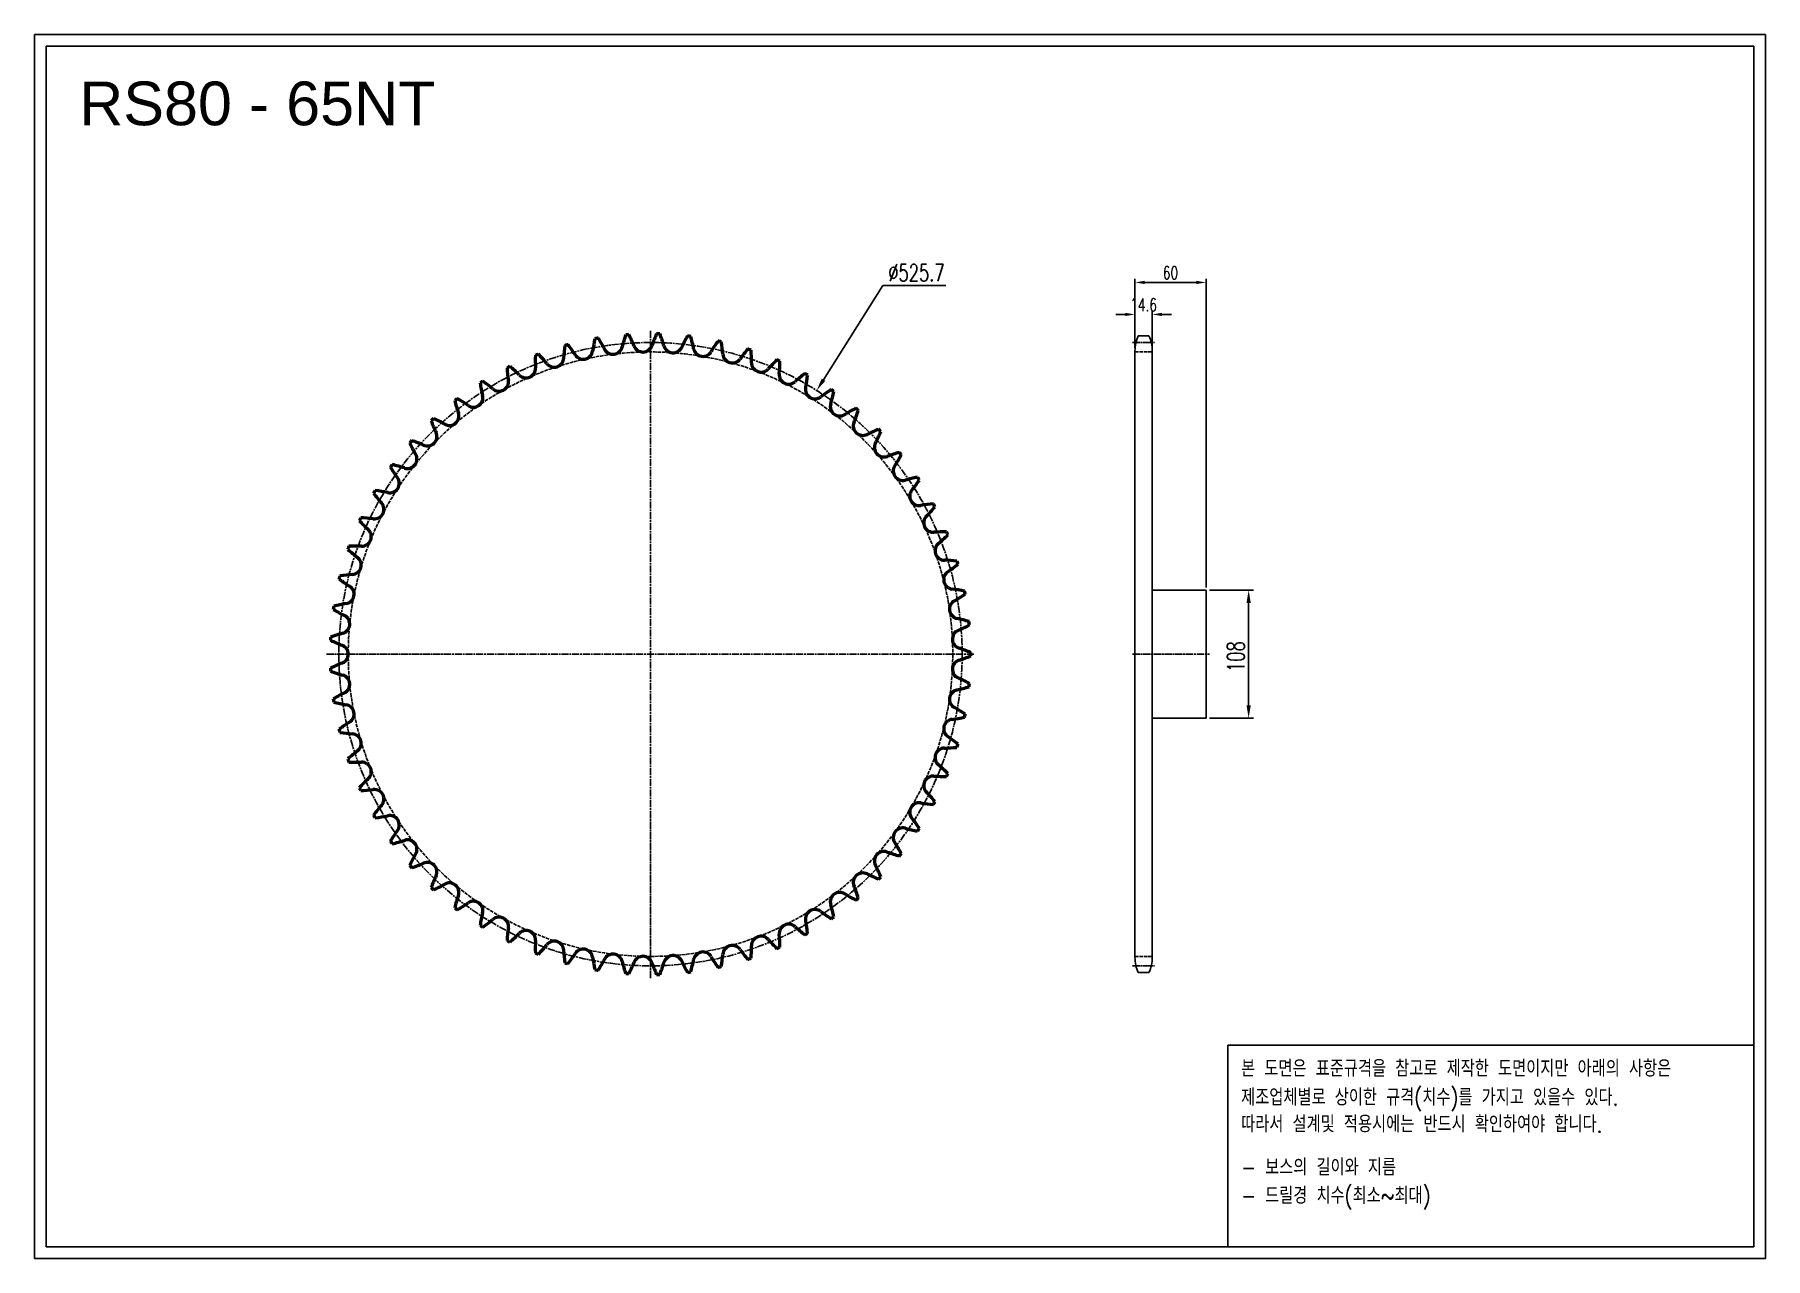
# Model space of a CAD drawing. Header units: millimetres. Extents: x -59192 to -57733, y 20705 to 21737.
import ezdxf

# ---------------------------------------------------------------- set-up
doc = ezdxf.new("R2010")
doc.units = ezdxf.units.MM
for name, pattern in [('AM_ISO02W050', [7.5, 6, -1.5]), ('AM_ISO02W050x2', [3.75, 3, -0.75]), ('AM_ISO08W050', [18, 12, -1.5, 3, -1.5]), ('AM_ISO08W050x2', [9, 6, -0.75, 1.5, -0.75])]:
    doc.linetypes.add(name, pattern=pattern)
for name, color, linetype, lineweight in [('AM_0N', 7, 'Continuous', 50), ('AM_3N', 6, 'AM_ISO02W050', 25), ('AM_7', 4, 'AM_ISO08W050', 25), ('AM_7N', 4, 'AM_ISO08W050', 25)]:
    doc.layers.add(name, color=color, linetype=linetype, lineweight=lineweight)
doc.layers.add('S-DIM', color=7, linetype='Continuous')
doc.styles.add('HAN', font='ROMANS.shx', dxfattribs={"width": 0.7, "bigfont": 'whgtxt.shx'})
doc.styles.add('HSG', font='SIMPLEX.shx', dxfattribs={"width": 0.7, "bigfont": 'HSG.shx'})
doc.styles.get("Standard").update_dxf_attribs({"font": 'arial.ttf'})
doc.dimstyles.new('APP23', dxfattribs={"dimscale": 4.5, "dimtxt": 2.4, "dimasz": 1.8, "dimexe": 0.7, "dimexo": 0.5, "dimgap": 0.6, "dimtad": 1, "dimtoh": 1, "dimdec": 1, "dimrnd": 0.01, "dimzin": 9, "dimdsep": 46, "dimtxsty": 'HSG', "dimcen": 0, "dimclrd": 1, "dimclre": 1, "dimclrt": 256, "dimazin": 2, "dimtp": 1, "dimtm": 1, "dimtfac": 0.5, "dimtdec": 1, "dimtix": 1, "dimtofl": 0, "dimtmove": 0, "dimatfit": 3, "dimfxl": 0, "dimtvp": 1, "dimtolj": 2, "dimlwd": -1, "dimlwe": -1, "dimarcsym": 0})
doc.dimstyles.new('APP28', dxfattribs={"dimscale": 6, "dimtxt": 2.4, "dimasz": 1.8, "dimexe": 0.7, "dimexo": 0.5, "dimgap": 0.6, "dimtad": 1, "dimtoh": 1, "dimdec": 1, "dimrnd": 0.01, "dimzin": 9, "dimdsep": 46, "dimtxsty": 'HSG', "dimcen": 0, "dimclrd": 1, "dimclre": 1, "dimclrt": 256, "dimazin": 2, "dimtp": 1, "dimtm": 1, "dimtfac": 0.5, "dimtdec": 1, "dimtofl": 0, "dimtmove": 0, "dimatfit": 3, "dimfxl": 0, "dimtvp": 1, "dimtolj": 2, "dimlwd": -1, "dimlwe": -1, "dimarcsym": 0})

# ---------------------------------------------------------------- blocks, each defined once
blk = doc.blocks.new('*D1')
at = {"layer": 'Defpoints', "color": 0, "transparency": 16777216}
for p in [(-58204.4, 21268.6), (-58204.4, 21160.6), (-58168.5, 21160.6)]:
    blk.add_point(p, dxfattribs=at)
at = {"layer": 'S-DIM', "color": 1, "transparency": 16777216}
for p, q in [((-58201.4, 21268.6), (-58164.3, 21268.6)), ((-58168.5, 21257.8), (-58168.5, 21171.4)), ((-58201.4, 21160.6), (-58164.3, 21160.6))]:
    blk.add_line(p, q, dxfattribs=at)
for points in [[(-58170.3, 21257.8), (-58166.7, 21257.8), (-58168.5, 21268.6)], [(-58170.3, 21171.4), (-58166.7, 21171.4), (-58168.5, 21160.6)]]:
    blk.add_solid(points, dxfattribs=at)
at = {"layer": 'S-DIM', "transparency": 16777216, "insert": (-58179.3, 21212.5), "char_height": 14.4, "attachment_point": 5, "rotation": 90, "style": 'HSG'}
blk.add_mtext('\\A2;108', dxfattribs=at)
blk = doc.blocks.new('*D2')
at = {"layer": 'Defpoints', "color": 0, "transparency": 16777216}
for p in [(-58249.8, 21501.1), (-58264.4, 21470.3), (-58249.8, 21469.5)]:
    blk.add_point(p, dxfattribs=at)
at = {"layer": 'S-DIM', "color": 1, "transparency": 16777216}
for p, q in [((-58264.4, 21472.6), (-58264.4, 21504.3)), ((-58249.8, 21471.7), (-58249.8, 21504.3)), ((-58272.5, 21501.1), (-58280.6, 21501.1)), ((-58241.7, 21501.1), (-58233.6, 21501.1))]:
    blk.add_line(p, q, dxfattribs=at)
for points in [[(-58272.5, 21502.5), (-58272.5, 21499.8), (-58264.4, 21501.1)], [(-58241.7, 21502.5), (-58241.7, 21499.8), (-58249.8, 21501.1)]]:
    blk.add_solid(points, dxfattribs=at)
at = {"layer": 'S-DIM', "transparency": 16777216, "insert": (-58257.1, 21509.2), "char_height": 10.8, "attachment_point": 5, "style": 'HSG'}
blk.add_mtext('\\A2;14.6', dxfattribs=at)
blk = doc.blocks.new('*D3')
at = {"layer": 'Defpoints', "color": 0, "transparency": 16777216}
for p in [(-58204.4, 21528.1), (-58264.4, 21470.3), (-58204.4, 21268.6)]:
    blk.add_point(p, dxfattribs=at)
at = {"layer": 'S-DIM', "color": 1, "transparency": 16777216}
for p, q in [((-58264.4, 21472.6), (-58264.4, 21531.3)), ((-58256.3, 21528.1), (-58212.5, 21528.1)), ((-58204.4, 21270.8), (-58204.4, 21531.3))]:
    blk.add_line(p, q, dxfattribs=at)
for points in [[(-58256.3, 21529.5), (-58256.3, 21526.8), (-58264.4, 21528.1)], [(-58212.5, 21529.5), (-58212.5, 21526.8), (-58204.4, 21528.1)]]:
    blk.add_solid(points, dxfattribs=at)
at = {"layer": 'S-DIM', "transparency": 16777216, "insert": (-58234.4, 21536.2), "char_height": 10.8, "attachment_point": 5, "style": 'HSG'}
blk.add_mtext('\\A2;60', dxfattribs=at)
blk = doc.blocks.new('*D4')
at = {"layer": 'Defpoints', "color": 0, "transparency": 16777216}
for p in [(-58532.8, 21437), (-58813.1, 20992.2)]:
    blk.add_point(p, dxfattribs=at)
at = {"layer": 'S-DIM', "color": 1, "transparency": 16777216}
for p, q in [((-58477, 21525.5), (-58527.1, 21446.1)), ((-58424, 21525.5), (-58477, 21525.5))]:
    blk.add_line(p, q, dxfattribs=at)
blk.add_solid([(-58528.6, 21447), (-58525.5, 21445.1), (-58532.8, 21437)], dxfattribs=at)
at = {"layer": 'S-DIM', "transparency": 16777216, "insert": (-58448.7, 21536.3), "char_height": 14.4, "attachment_point": 5, "style": 'HSG'}
blk.add_mtext('\\A2;∅525.7', dxfattribs=at)
blk = doc.blocks.new('notice1')
at = {"color": 4}
blk.add_lwpolyline([(-22142.12, 1735.9), (-22053.8, 1735.9), (-22053.8, 1702.07), (-22142.12, 1702.07)], close=True, dxfattribs=at)
at = {"color": 4, "style": 'HAN', "width": 0.8}
for s, p in [('본 도면은 표준규격을 참고로 제작한 도면이지만 아래의 사항은', (-22139.9, 1730.62)), ('제조업체별로 상이한 규격(치수)를 가지고 있을수 있다.', (-22139.9, 1725.78)), ('따라서 설계및 적용시에는 반드시 확인하여야 합니다.', (-22139.9, 1721.28)), ('- 보스의 길이와 지름', (-22139.9, 1714.03)), ('- 드릴경 치수(최소~최대)', (-22139.9, 1709.27))]:
    blk.add_text(s, height=2.7949, dxfattribs=at).set_placement(p)

msp = doc.modelspace()

# ---------------------------------------------------------------- linework, layer by layer
for p, q in [((-58261.58, 21483.04), (-58252.58, 21483.04)), ((-58264.38, 21470.34), (-58264.38, 20958.79)), ((-58249.78, 21470.34), (-58249.78, 20958.79)), ((-58249.78, 21268.57), (-58204.38, 21268.57)), ((-58204.38, 21268.57), (-58204.38, 21160.57)), ((-58204.38, 21160.57), (-58249.78, 21160.57)), ((-58261.58, 20946.09), (-58252.58, 20946.09))]:
    msp.add_line(p, q)
for points in [[(-59192.47, 21737.15), (-57732.63, 21737.15), (-57732.63, 20704.94), (-59192.47, 20704.94)], [(-59182.64, 21727.32), (-57742.46, 21727.32), (-57742.46, 20714.77), (-59182.64, 20714.77)]]:
    msp.add_lwpolyline(points, close=True)
for centre, start, end in [((-58234.18, 21470.34), 155.13196, 180), ((-58279.98, 21470.34), 0, 24.86804), ((-58234.18, 20958.79), 180, 204.86804), ((-58279.98, 20958.79), 335.13196, 0)]:
    msp.add_arc(centre, 30.2, start, end)
at = {"layer": 'AM_0N'}
for centre, radius, start, end in [((-58618.7, 21458.27), 127.68, 172.5185, 177.30769), ((-58672.99, 21214.57), 270.18, 104.94043, 105.52111), ((-58843.33, 21397.11), 127.68, 33.15385, 37.94304), ((-58595.43, 21451.89), 127.68, 166.98003, 171.76923), ((-58672.99, 21214.57), 270.18, 99.40197, 99.98265), ((-58824.92, 21412.7), 127.68, 27.61538, 32.40458), ((-58572.89, 21443.3), 127.68, 161.44157, 166.23077), ((-58672.99, 21214.57), 270.18, 93.86351, 94.44419), ((-58805.09, 21426.44), 127.68, 22.07692, 26.86612), ((-58679.34, 21477.44), 8.02, 202.07692, 340.69231), ((-58551.28, 21432.57), 127.68, 155.90311, 160.69231), ((-58672.99, 21214.57), 270.18, 88.32504, 88.90572), ((-58784.02, 21438.2), 127.68, 16.53846, 21.32766), ((-58653.94, 21476.82), 8.02, 196.53846, 335.15385), ((-58530.81, 21419.81), 127.68, 150.36465, 155.15385), ((-58672.99, 21214.57), 270.18, 82.78658, 83.36726), ((-58761.92, 21447.87), 127.68, 11, 15.7892), ((-58511.66, 21405.13), 127.68, 144.82619, 149.61538), ((-58672.99, 21214.57), 270.18, 77.24812, 77.8288), ((-58738.99, 21455.36), 127.68, 5.46154, 10.25074), ((-58642.47, 21462.37), 127.68, 178.05696, 182.84615), ((-58672.99, 21214.57), 270.18, 110.47889, 111.05957), ((-58860.15, 21379.82), 127.68, 38.69231, 43.4815), ((-58754.24, 21464.65), 8.02, 218.69231, 357.30769), ((-58729.73, 21471.32), 8.02, 213.15385, 351.76923), ((-58704.68, 21475.6), 8.02, 207.61538, 346.23077), ((-58628.72, 21473.76), 8.02, 191, 329.61538), ((-58603.91, 21468.28), 8.02, 185.46154, 324.07692), ((-58494.02, 21388.67), 127.68, 139.28773, 144.07692), ((-58672.99, 21214.57), 270.18, 71.70966, 72.29034), ((-58715.44, 21460.61), 127.68, 359.92308, 4.71227), ((-58579.75, 21460.43), 8.02, 179.92308, 318.53846), ((-58478.06, 21370.58), 127.68, 133.74926, 138.53846), ((-58672.99, 21214.57), 270.18, 66.1712, 66.75188), ((-58691.5, 21463.56), 127.68, 354.38462, 359.17381), ((-58800.78, 21444.38), 8.02, 229.76923, 8.38462), ((-58672.99, 21214.57), 270.18, 116.01735, 116.59803), ((-58666.53, 21464.16), 127.68, 183.59542, 188.38462), ((-58875.23, 21360.98), 127.68, 44.23077, 49.01997), ((-58778, 21455.64), 8.02, 224.23077, 2.84615), ((-58556.45, 21450.28), 8.02, 174.38462, 313), ((-58463.91, 21351.04), 127.68, 128.2108, 133), ((-58672.99, 21214.57), 270.18, 60.63274, 61.21342), ((-58667.38, 21464.18), 127.68, 348.84615, 353.63535), ((-58822.36, 21430.97), 8.02, 235.30769, 13.92308), ((-58672.99, 21214.57), 270.18, 121.55581, 122.13649), ((-58690.65, 21463.62), 127.68, 189.13388, 193.92308), ((-58888.42, 21340.78), 127.68, 49.76923, 54.55843), ((-58534.25, 21437.93), 8.02, 168.84615, 307.46154), ((-58451.71, 21330.22), 127.68, 122.67234, 127.46154), ((-58643.31, 21462.48), 127.68, 343.30769, 348.09689), ((-58672.99, 21214.57), 270.18, 55.09428, 55.67496), ((-58842.55, 21415.54), 8.02, 240.84615, 19.46154), ((-58672.99, 21214.57), 270.18, 127.09428, 127.67496), ((-58714.61, 21460.75), 127.68, 194.67234, 199.46154), ((-58899.59, 21319.4), 127.68, 55.30769, 60.09689), ((-58513.34, 21423.5), 8.02, 163.30769, 301.92308), ((-58441.58, 21308.33), 127.68, 117.13388, 121.92308), ((-58619.53, 21458.45), 127.68, 337.76923, 342.55843), ((-58672.99, 21214.57), 270.18, 49.55581, 50.13649), ((-58861.15, 21398.24), 8.02, 246.38462, 25), ((-58672.99, 21214.57), 270.18, 132.63274, 133.21342), ((-58738.17, 21455.59), 127.68, 200.2108, 205), ((-58908.65, 21297.04), 127.68, 60.84615, 65.63535), ((-58493.92, 21407.12), 8.02, 157.76923, 296.38462), ((-58433.62, 21285.56), 127.68, 111.59542, 116.38462), ((-58596.24, 21452.16), 127.68, 332.23077, 337.01997), ((-58672.99, 21214.57), 270.18, 44.01735, 44.59803), ((-58672.99, 21214.57), 270.18, 138.1712, 138.75188), ((-58761.13, 21448.17), 127.68, 205.74926, 210.53846), ((-58915.51, 21273.91), 127.68, 66.38462, 71.17381), ((-58476.17, 21388.93), 8.02, 152.23077, 290.84615), ((-58672.99, 21214.57), 270.18, 143.70966, 144.29034), ((-58783.26, 21438.57), 127.68, 211.28773, 216.07692), ((-58920.11, 21250.23), 127.68, 71.92308, 76.71227), ((-58878, 21379.22), 8.02, 251.92308, 30.53846), ((-58427.88, 21262.12), 127.68, 106.05696, 110.84615), ((-58460.26, 21369.12), 8.02, 146.69231, 285.30769), ((-58573.66, 21443.64), 127.68, 326.69231, 331.4815), ((-58672.99, 21214.57), 270.18, 38.47889, 39.05957), ((-58892.93, 21358.67), 8.02, 257.46154, 36.07692), ((-58424.44, 21238.24), 127.68, 100.5185, 105.30769), ((-58552.02, 21432.98), 127.68, 321.15385, 325.94304), ((-58672.99, 21214.57), 270.18, 32.94043, 33.52111), ((-58672.99, 21214.57), 270.18, 149.24812, 149.8288), ((-58804.37, 21426.88), 127.68, 216.82619, 221.61538), ((-58922.39, 21226.21), 127.68, 77.46154, 82.25074), ((-58446.34, 21347.87), 8.02, 141.15385, 279.76923), ((-58672.99, 21214.57), 270.18, 154.78658, 155.36726), ((-58922.35, 21202.08), 127.68, 83, 87.7892), ((-58905.82, 21336.77), 8.02, 263, 41.61538), ((-58423.31, 21214.15), 127.68, 94.98003, 99.76923), ((-58434.53, 21325.37), 8.02, 135.61538, 274.23077), ((-58531.5, 21420.29), 127.68, 315.61538, 320.40458), ((-58672.99, 21214.57), 270.18, 27.40197, 27.98265), ((-58824.25, 21413.21), 127.68, 222.36465, 227.15385), ((-58916.52, 21313.72), 8.02, 268.53846, 47.15385), ((-58424.52, 21190.05), 127.68, 89.44157, 94.23077), ((-58512.31, 21405.67), 127.68, 310.07692, 314.86612), ((-58672.99, 21214.57), 270.18, 21.86351, 22.44419), ((-58672.99, 21214.57), 270.18, 160.32504, 160.90572), ((-58842.71, 21397.69), 127.68, 227.90311, 232.69231), ((-58919.98, 21178.07), 127.68, 88.53846, 93.32766), ((-58424.95, 21301.84), 8.02, 130.07692, 268.69231), ((-58924.96, 21289.76), 8.02, 274.07692, 52.69231), ((-58428.04, 21166.18), 127.68, 83.90311, 88.69231), ((-58494.62, 21389.27), 127.68, 304.53846, 309.32766), ((-58672.99, 21214.57), 270.18, 16.32504, 16.90572), ((-58672.99, 21214.57), 270.18, 165.86351, 166.44419), ((-58859.59, 21380.45), 127.68, 233.44157, 238.23077), ((-58915.31, 21154.41), 127.68, 94.07692, 98.86612), ((-58931.04, 21265.09), 8.02, 279.61538, 58.23077), ((-58417.68, 21277.5), 8.02, 124.53846, 263.15385), ((-58908.37, 21131.3), 127.68, 99.61538, 104.40458), ((-58412.8, 21252.56), 8.02, 119, 257.61538), ((-58433.86, 21142.77), 127.68, 78.36465, 83.15385), ((-58478.59, 21371.24), 127.68, 299, 303.7892), ((-58672.99, 21214.57), 270.18, 10.78658, 11.36726), ((-58672.99, 21214.57), 270.18, 171.40197, 171.98265), ((-58874.73, 21361.67), 127.68, 238.98003, 243.76923), ((-58934.71, 21239.95), 8.02, 285.15385, 63.76923), ((-58441.9, 21120.02), 127.68, 72.82619, 77.61538), ((-58672.99, 21214.57), 270.18, 5.24812, 5.8288), ((-58672.99, 21214.57), 270.18, 176.94043, 177.52111), ((-58887.99, 21341.51), 127.68, 244.5185, 249.30769), ((-58899.23, 21108.97), 127.68, 105.15385, 109.94304), ((-58410.35, 21227.27), 8.02, 113.46154, 252.07692), ((-58464.37, 21351.75), 127.68, 293.46154, 298.25074), ((-58935.93, 21214.57), 8.02, 290.69231, 69.30769), ((-58452.11, 21098.16), 127.68, 67.28773, 72.07692), ((-58452.11, 21330.97), 127.68, 287.92308, 292.71227), ((-58672.99, 21214.57), 270.18, 359.70966, 0.29034), ((-58887.99, 21087.63), 127.68, 110.69231, 115.4815), ((-58672.99, 21214.57), 270.18, 182.47889, 183.05957), ((-58899.23, 21320.17), 127.68, 250.05696, 254.84615), ((-58934.71, 21189.19), 8.02, 296.23077, 74.84615), ((-58410.35, 21201.86), 8.02, 107.92308, 246.53846), ((-58412.8, 21176.58), 8.02, 102.38462, 241), ((-58441.9, 21309.11), 127.68, 282.38462, 287.17381), ((-58464.37, 21077.39), 127.68, 61.74926, 66.53846), ((-58672.99, 21214.57), 270.18, 354.1712, 354.75188), ((-58874.73, 21067.47), 127.68, 116.23077, 121.01997), ((-58672.99, 21214.57), 270.18, 188.01735, 188.59803), ((-58908.37, 21297.84), 127.68, 255.59542, 260.38462), ((-58931.04, 21164.05), 8.02, 301.76923, 80.38462), ((-58478.59, 21057.89), 127.68, 56.2108, 61), ((-58859.59, 21048.69), 127.68, 121.76923, 126.55843), ((-58417.68, 21151.64), 8.02, 96.84615, 235.46154), ((-58433.86, 21286.37), 127.68, 276.84615, 281.63535), ((-58672.99, 21214.57), 270.18, 348.63274, 349.21342), ((-58672.99, 21214.57), 270.18, 193.55581, 194.13649), ((-58915.31, 21274.73), 127.68, 261.13388, 265.92308), ((-58924.96, 21139.38), 8.02, 307.30769, 85.92308), ((-58494.62, 21039.86), 127.68, 50.67234, 55.46154), ((-58672.99, 21214.57), 270.18, 343.09428, 343.67496), ((-58842.71, 21031.45), 127.68, 127.30769, 132.09689), ((-58672.99, 21214.57), 270.18, 199.09428, 199.67496), ((-58424.95, 21127.29), 8.02, 91.30769, 229.92308), ((-58428.04, 21262.95), 127.68, 271.30769, 276.09689), ((-58919.98, 21251.06), 127.68, 266.67234, 271.46154), ((-58824.25, 21015.92), 127.68, 132.84615, 137.63535), ((-58916.52, 21115.41), 8.02, 312.84615, 91.46154), ((-58434.53, 21103.76), 8.02, 85.76923, 224.38462), ((-58424.52, 21239.09), 127.68, 265.76923, 270.55843), ((-58512.31, 21023.46), 127.68, 45.13388, 49.92308), ((-58672.99, 21214.57), 270.18, 337.55581, 338.13649), ((-58672.99, 21214.57), 270.18, 204.63274, 205.21342), ((-58922.35, 21227.05), 127.68, 272.2108, 277), ((-58905.82, 21092.37), 8.02, 318.38462, 97), ((-58531.5, 21008.85), 127.68, 39.59542, 44.38462), ((-58804.37, 21002.25), 127.68, 138.38462, 143.17381), ((-58446.34, 21081.27), 8.02, 80.23077, 218.84615), ((-58423.31, 21214.99), 127.68, 260.23077, 265.01997), ((-58672.99, 21214.57), 270.18, 332.01735, 332.59803), ((-58672.99, 21214.57), 270.18, 210.1712, 210.75188), ((-58922.39, 21202.93), 127.68, 277.74926, 282.53846), ((-58892.93, 21070.47), 8.02, 323.92308, 102.53846), ((-58783.26, 20990.56), 127.68, 143.92308, 148.71227), ((-58460.26, 21060.01), 8.02, 74.69231, 213.30769), ((-58424.44, 21190.89), 127.68, 254.69231, 259.4815), ((-58552.02, 20996.15), 127.68, 34.05696, 38.84615), ((-58672.99, 21214.57), 270.18, 326.47889, 327.05957), ((-58672.99, 21214.57), 270.18, 215.70966, 216.29034), ((-58920.11, 21178.91), 127.68, 283.28773, 288.07692), ((-58878, 21049.92), 8.02, 329.46154, 108.07692), ((-58573.66, 20985.5), 127.68, 28.5185, 33.30769), ((-58761.13, 20980.97), 127.68, 149.46154, 154.25074), ((-58672.99, 21214.57), 270.18, 221.24812, 221.8288), ((-58915.51, 21155.23), 127.68, 288.82619, 293.61538), ((-58861.15, 21030.9), 8.02, 335, 113.61538), ((-58476.17, 21040.2), 8.02, 69.15385, 207.76923), ((-58596.24, 20976.98), 127.68, 22.98003, 27.76923), ((-58427.88, 21167.01), 127.68, 249.15385, 253.94304), ((-58672.99, 21214.57), 270.18, 320.94043, 321.52111), ((-58738.17, 20973.55), 127.68, 155, 159.7892), ((-58493.92, 21022.02), 8.02, 63.61538, 202.23077), ((-58433.62, 21143.58), 127.68, 243.61538, 248.40458), ((-58672.99, 21214.57), 270.18, 315.40197, 315.98265), ((-58672.99, 21214.57), 270.18, 226.78658, 227.36726), ((-58908.65, 21132.1), 127.68, 294.36465, 299.15385), ((-58842.55, 21013.59), 8.02, 340.53846, 119.15385), ((-58714.61, 20968.38), 127.68, 160.53846, 165.32766), ((-58513.34, 21005.64), 8.02, 58.07692, 196.69231), ((-58441.58, 21120.81), 127.68, 238.07692, 242.86612), ((-58619.53, 20970.68), 127.68, 17.44157, 22.23077), ((-58672.99, 21214.57), 270.18, 309.86351, 310.44419), ((-58672.99, 21214.57), 270.18, 232.32504, 232.90572), ((-58899.59, 21109.74), 127.68, 299.90311, 304.69231), ((-58822.36, 20998.17), 8.02, 346.07692, 124.69231), ((-58690.65, 20965.52), 127.68, 166.07692, 170.86612), ((-58800.78, 20984.76), 8.02, 351.61538, 130.23077), ((-58534.25, 20991.2), 8.02, 52.53846, 191.15385), ((-58451.71, 21098.91), 127.68, 232.53846, 237.32766), ((-58643.31, 20966.66), 127.68, 11.90311, 16.69231), ((-58672.99, 21214.57), 270.18, 304.32504, 304.90572), ((-58672.99, 21214.57), 270.18, 237.86351, 238.44419), ((-58888.42, 21088.36), 127.68, 305.44157, 310.23077), ((-58666.53, 20964.98), 127.68, 171.61538, 176.40458), ((-58875.23, 21068.16), 127.68, 310.98003, 315.76923), ((-58778, 20973.5), 8.02, 357.15385, 135.76923), ((-58556.45, 20978.86), 8.02, 47, 185.61538), ((-58691.5, 20965.58), 127.68, 0.82619, 5.61538), ((-58463.91, 21078.1), 127.68, 227, 231.7892), ((-58672.99, 21214.57), 270.18, 298.78658, 299.36726), ((-58667.38, 20964.95), 127.68, 6.36465, 11.15385), ((-58672.99, 21214.57), 270.18, 243.40197, 243.98265), ((-58642.47, 20966.76), 127.68, 177.15385, 181.94304), ((-58860.15, 21049.32), 127.68, 316.5185, 321.30769), ((-58754.24, 20964.49), 8.02, 2.69231, 141.30769), ((-58618.7, 20970.87), 127.68, 182.69231, 187.4815), ((-58729.73, 20957.82), 8.02, 8.23077, 146.84615), ((-58628.72, 20955.38), 8.02, 30.38462, 169), ((-58603.91, 20960.86), 8.02, 35.92308, 174.53846), ((-58494.02, 21040.47), 127.68, 215.92308, 220.71227), ((-58715.44, 20968.53), 127.68, 355.28773, 0.07692), ((-58579.75, 20968.71), 8.02, 41.46154, 180.07692), ((-58478.06, 21058.56), 127.68, 221.46154, 226.25074), ((-58672.99, 21214.57), 270.18, 293.24812, 293.8288), ((-58672.99, 21214.57), 270.18, 248.94043, 249.52111), ((-58672.99, 21214.57), 270.18, 254.47889, 255.05957), ((-58843.33, 21032.03), 127.68, 322.05696, 326.84615), ((-58595.43, 20977.24), 127.68, 188.23077, 193.01997), ((-58824.92, 21016.44), 127.68, 327.59542, 332.38462), ((-58704.68, 20953.54), 8.02, 13.76923, 152.38462), ((-58572.89, 20985.84), 127.68, 193.76923, 198.55843), ((-58805.09, 21002.7), 127.68, 333.13388, 337.92308), ((-58679.34, 20951.7), 8.02, 19.30769, 157.92308), ((-58551.28, 20996.57), 127.68, 199.30769, 204.09689), ((-58784.02, 20990.94), 127.68, 338.67234, 343.46154), ((-58653.94, 20952.31), 8.02, 24.84615, 163.46154), ((-58530.81, 21009.33), 127.68, 204.84615, 209.63535), ((-58761.92, 20981.27), 127.68, 344.2108, 349), ((-58511.66, 21024.01), 127.68, 210.38462, 215.17381), ((-58672.99, 21214.57), 270.18, 282.1712, 282.75188), ((-58738.99, 20973.77), 127.68, 349.74926, 354.53846), ((-58672.99, 21214.57), 270.18, 287.70966, 288.29034), ((-58672.99, 21214.57), 270.18, 260.01735, 260.59803), ((-58672.99, 21214.57), 270.18, 265.55581, 266.13649), ((-58672.99, 21214.57), 270.18, 271.09428, 271.67496), ((-58672.99, 21214.57), 270.18, 276.63274, 277.21342)]:
    msp.add_arc(centre, radius, start, end, dxfattribs=at)
at = {"layer": 'AM_3N', "linetype": 'AM_ISO02W050x2'}
for p, q in [((-58264.38, 21469.5), (-58249.78, 21469.5)), ((-58264.38, 20959.64), (-58249.78, 20959.64))]:
    msp.add_line(p, q, dxfattribs=at)
msp.add_circle((-58672.99, 21214.57), 254.93, dxfattribs=at)
at = {"layer": 'AM_7', "linetype": 'AM_ISO08W050x2'}
for p, q in [((-58266.32, 21477.44), (-58247.83, 21477.44)), ((-58266.32, 21214.57), (-58201.57, 21214.57)), ((-58266.32, 20951.7), (-58247.83, 20951.7))]:
    msp.add_line(p, q, dxfattribs=at)
msp.add_circle((-58672.99, 21214.57), 262.87, dxfattribs=at)
at = {"layer": 'AM_7N', "linetype": 'AM_ISO08W050x2'}
for p, q in [((-58672.99, 20941.39), (-58672.99, 21487.75)), ((-58946.17, 21214.57), (-58399.81, 21214.57))]:
    msp.add_line(p, q, dxfattribs=at)

# ---------------------------------------------------------------- block references
at = {"xscale": 5.021469573119999, "yscale": 5.021469573119999, "zscale": 5.021469573119999}
msp.add_blockref('notice1', (53000.01, 12167.89), dxfattribs=at)

# ---------------------------------------------------------------- texts
msp.add_text('RS80 - 65NT', height=36.8646).set_placement((-59154.87, 21660.71))

# ---------------------------------------------------------------- dimensions: what is measured, and where the dimension line sits
at = {"layer": 'S-DIM'}
dim = msp.add_diameter_dim_2p(p1=(-58813.15, 20992.19), p2=(-58532.83, 21436.95), dimstyle='APP28', dxfattribs=at)
dim.commit()
dim.dimension.update_dxf_attribs({"geometry": '*D4', "text_midpoint": (-58448.7, 21525.5), "dimtype": 131})
dim = msp.add_linear_dim(base=(-58204.38, 21528.11), p1=(-58264.38, 21470.34), p2=(-58204.38, 21268.57), dimstyle='APP23', dxfattribs=at)
dim.commit()
dim.dimension.update_dxf_attribs({"geometry": '*D3', "text_midpoint": (-58234.38, 21536.21)})
dim = msp.add_linear_dim(base=(-58249.78, 21501.11), p1=(-58264.38, 21470.34), p2=(-58249.78, 21469.5), dimstyle='APP23', dxfattribs=at)
dim.commit()
dim.dimension.update_dxf_attribs({"geometry": '*D2', "text_midpoint": (-58257.08, 21501.11), "dimtype": 128})
dim = msp.add_linear_dim(base=(-58168.5, 21160.57), p1=(-58204.38, 21268.57), p2=(-58204.38, 21160.57), angle=90, dimstyle='APP28', dxfattribs=at)
dim.commit()
dim.dimension.update_dxf_attribs({"geometry": '*D1', "text_midpoint": (-58168.5, 21212.53), "dimtype": 128})

doc.saveas('drawing.dxf')
